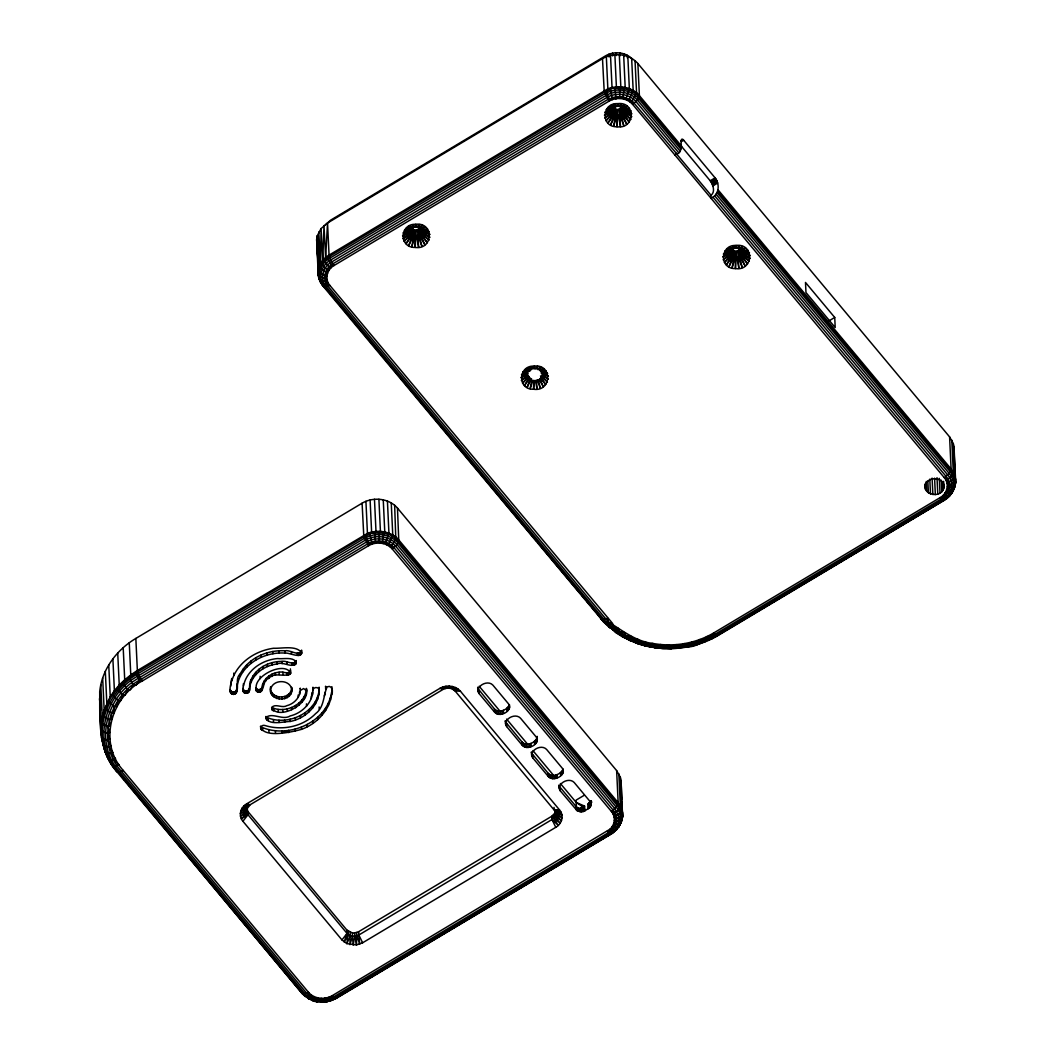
<?xml version="1.0" encoding="UTF-8"?>
<svg xmlns="http://www.w3.org/2000/svg" width="1055" height="1055" viewBox="0 0 1055 1055"><rect width="100%" height="100%" fill="white"/><g stroke="black" fill="none" stroke-linecap="round" stroke-linejoin="round"><path stroke-width="1.5" d="M412.426 229.225L412.69 234.724L406.083 243.758L411.753 233.88L411.49 228.381L414.905 230.175L415.169 247.424C433.328 250.259 434.33 221.853 415.749 224.306C399.634 223.317 398.698 248.031 415.169 247.424L416.29 230.214L420.642 227.616M533.566 380.433L533.566 389.242C551.725 392.064 552.728 363.672 534.16 366.125C518.031 365.122 517.095 389.849 533.566 389.242L534.595 380.459M614.3 108.559L614.551 114.059L607.957 123.092L613.628 113.215L613.364 107.716L616.779 109.509L617.03 126.758C635.202 129.58 636.191 101.188 617.623 103.641C601.495 102.638 600.572 127.365 617.03 126.758L618.164 109.535L622.503 106.937L622.767 112.45L629.162 122.05L622.015 113.439L621.764 107.927M732.698 250.365L732.961 255.877L726.354 264.897L732.025 255.033L731.774 249.521L735.177 251.314L735.44 268.577C753.6 271.399 754.602 243.006 736.021 245.446C719.906 244.457 718.969 269.183 735.44 268.577L736.561 251.354L740.913 248.756L741.164 254.255L747.56 263.869L740.425 255.244L740.162 249.745M131.875 788.955L301.704 993.058L308.812 998.94L311.792 997.45L311.093 994.812L306.332 996.724L302.455 993.744L116.367 771.073C97.508 749.432 99.935 718.468 99.711 691.75C101.847 669.292 116.775 649.709 135.844 638.433L362.089 503.195C373.14 496.641 388.886 498.131 397.471 508.075L616.634 770.585L620.327 777.271L621.078 780.937L622.582 816.768L621.197 822.623L616.146 830.153L610.001 829.19L332.18 995.696C324.782 1000.021 314.35 999.045 308.588 992.438L123.25 770.453C98.128 743.037 110.696 697.263 142.412 680.91L368.643 545.672C376.042 541.347 386.473 542.336 392.236 548.93L611.399 811.44C615.896 816.557 615.039 824.759 610.001 829.19L609.79 831.749L608.392 832.672L333.42 997.041C325.098 1001.96 313.256 1000.839 306.781 993.362L121.444 771.376C95.583 743.168 108.52 696.076 141.159 679.262L367.391 544.024C375.712 539.105 387.554 540.226 394.029 547.703L613.192 810.2C618.969 816.623 616.819 827.173 609.79 831.749L607.139 831.34L611.214 834.057C619.206 828.927 624.626 818.891 621.843 809.383L620.327 777.271M675.82 153.067L711.03 195.241L711.176 198.446L712.969 197.219L946.15 476.504C952.414 483.427 949.263 494.821 941.337 498.975L715.105 634.213C684.075 652.649 641.308 650.645 613.562 626.934L612.612 623.465L329.846 285.391C324.333 279.232 327.09 269.223 334.092 265.491L609.065 101.135C616.463 96.796 626.894 97.785 632.644 104.392L944.357 477.73C949.856 483.902 947.1 493.911 940.097 497.63L713.866 632.868C695.693 643.603 673.644 647.19 652.913 643.458C635.769 641.493 622.213 630.349 608.3 621.857L604.133 622.424L601.587 619.536L322.962 286.011L320.667 282.648L318.214 274.617L317.304 235.727L321.05 228.592L327.538 223.014L602.497 58.658C613.548 52.104 629.294 53.594 637.879 63.537L949.592 436.875L953.285 443.575L954.037 447.241L955.553 479.339C956.265 487.845 951.386 496.048 944.172 500.36L717.941 635.585C685.539 654.707 640.174 653.256 611.307 628.292L616.318 631.905M621.078 780.937L621.751 799.11M954.023 450.96L954.037 447.241M509.618 707.892L509.46 704.687C507.323 709.896 498.949 713.747 494.505 709.026L477.862 688.467L478.957 693.425L494.663 712.231C499.503 718.007 513.152 711.017 508.576 703.909L492.87 685.104C488.307 680.159 478.297 684.563 477.836 690.827L477.704 687.702M559.348 786.371L576.663 807.233L580.145 808.592L583.428 806.877L582.268 807.563L583.336 811.506L583.428 806.877L584.589 806.112L584.813 810.847L581.714 811.823L577.085 810.636L560.258 790.802L559.005 785.012L559.506 789.575M383.255 499.833L384.772 531.944L383.756 533.171L382.569 541.347L379.431 543.022L379.154 532.722L380.42 531.338L378.903 499.239M575.819 806.402L575.964 809.62L576.663 807.233L577.085 810.636L577.705 807.879L578.483 811.374L578.879 808.341L580.065 811.77L580.145 808.592L584.022 806.495L584.813 810.847L589.521 807.8L590.932 805.282L590.879 801.18L590.418 806.613L589.864 803.026L591.895 802.077M712.969 197.219C719.378 193.118 719.589 183.438 715.092 177.86L683.68 140.236C678.167 134.42 684.708 153.516 676.73 153.806L632.169 100.911L622.991 96.796L619.852 98.471L619.575 88.172L620.828 86.8L619.311 54.689M123.25 770.453L119.743 771.917L117.118 771.772C96.757 750.211 101.399 718.692 99.711 691.75M535.452 368.696L534.067 368.657L534.16 366.125L535.452 368.696L537.588 366.309L536.758 369.039M356.709 932.567L356.498 944.95L346.858 943.618L341.978 939.939L242.914 821.278C238.1 815.897 240.514 807.128 246.633 803.87L439.803 688.401C446.278 684.616 455.404 685.473 460.442 691.249L559.519 809.91C564.333 815.304 561.919 824.061 555.787 827.318L362.617 942.788L356.498 944.95L354.546 932.989L358.674 931.684L551.844 816.214L554.679 813.352L555.457 809.713M318.505 275.131L318.795 232.021L320.549 263.684L318.689 271.227L320.957 273.496L326.852 276.357L324.637 278.019L322.579 277.689L318.214 274.617L316.645 239.591L317.304 235.727L319.177 278.982L328.039 282.608C321.155 288.055 317.186 277.636 318.57 271.953M710.173 638.605C706.863 639.765 687.979 651.159 687.53 644.776L684.616 643.603L679.565 646.029L676.717 644.618L671.508 646.583L668.738 644.935L663.437 646.451L660.773 644.539L655.432 645.607L652.913 643.458L647.599 644.091L645.251 641.691L639.989 641.888L637.866 639.251L632.71 639.04L630.824 636.178L625.839 635.572L624.23 632.486L619.43 631.523L618.138 628.239L613.562 626.934L608.3 621.857L328.026 286.314C321.775 279.39 324.914 267.996 332.839 263.842L607.799 99.487L615.962 96.664L622.991 96.796L623.584 98.985L626.34 97.68L629.347 88.633L627.831 56.522M949.711 495.797L945.953 499.186L942.748 498.052L942.959 495.494L949.104 496.457C953.984 490.76 957.043 483.164 954.801 475.686L953.285 443.575M350.234 932.396L349.917 944.673L352.502 936.26L352.344 932.937L346.884 930.062L247.82 811.4L246.435 806.086L246.488 811.269L247.965 814.724L347.042 933.385L350.392 935.719L354.704 936.313L358.832 935.007L552.002 819.537L555.51 814.908L555.141 811.229L455.061 690.933L451.711 688.599L447.399 687.992L443.271 689.297L250.101 804.767L246.593 809.409L240.303 813.379L246.488 811.269L246.329 807.945M370.107 499.978L371.611 532.076L370.015 533.962L371.993 544.116L368.881 543.206L366.969 539.263L365.782 535.624L367.443 533.395C378.033 529.188 391.379 531.351 398.975 540.186L618.151 802.684L621.843 809.383L622.582 816.768L621.791 820.447L618.665 827.001L612.23 826.579L612.269 829.599M610.515 55.427L612.032 87.539L610.423 89.424L612.401 99.579L609.302 98.669L607.377 94.726L606.203 91.073L607.851 88.857C618.441 84.651 631.787 86.813 639.396 95.636L681.675 146.289M237.019 686.423C240.566 664.386 264.343 651.41 285.325 653.111C289.954 652.518 303.273 660.298 301.611 650.131C299.923 657.423 289.808 649.405 285.219 650.816C267.574 649.656 248.532 657.845 240.158 674C233.867 678.998 241.305 691.856 233.564 694.427C226.601 693.306 231.942 682.783 231.744 678.444L230.663 686.251M270.647 686.7C266.453 702.643 295.057 703.184 291.628 687.253L291.602 691.869M260.862 729.111L260.532 726.143C262.84 738.988 293.053 731.722 301.479 729.361C319.045 723.11 333.38 705.966 331.903 686.726M331.692 694.599C333.433 691.262 331.943 684.655 327.195 686.831C323.252 695.021 324.465 707.101 315.656 713.589C302.785 726.79 282.318 730.904 264.937 725.497C263.025 724.798 260.308 726.196 260.638 728.438M410.923 228.724L411.12 232.852L402.918 238.694L410.83 231.731C410.461 225.203 422.29 225.388 421.314 232.008C419.574 238.404 408.707 235.74 410.698 228.975M505.464 723.915C505.912 717.637 515.921 713.233 520.497 718.178L536.204 736.983C540.78 744.105 527.118 751.081 522.278 745.318L506.571 726.499L505.305 720.697L505.807 725.273M531.535 755.143C531.984 748.865 541.993 744.461 546.569 749.406L562.275 768.211C566.851 775.333 553.202 782.309 548.349 776.546L532.643 757.727L531.377 751.925L531.878 756.501M537.232 740.979L537.166 736.364L537.312 739.581M559.15 788.217C559.598 781.953 569.608 777.548 574.184 782.48L589.89 801.299L591.011 803.884L590.84 801.352M612.797 108.058L612.995 112.186L604.779 118.028L612.704 111.052C612.335 104.537 624.164 104.709 623.189 111.329C621.448 117.738 610.581 115.074 612.573 108.309M731.036 248.954L731.392 254.004L723.189 259.833L731.102 252.87C730.733 246.343 742.562 246.527 741.586 253.147C739.845 259.543 728.979 256.879 730.97 250.114M925.064 487.423C924.391 475.686 945.702 476.003 943.948 487.924C941.337 498.58 922.69 495.56 924.905 484.14M945.227 495.903L945.188 492.883L951.623 493.305L954.749 486.751L955.54 483.071L954.801 475.686L951.096 468.987L717.928 189.702M590.879 801.18L590.932 805.282L590.734 802.275L588.611 803.752L588.294 808.763L588.07 804.029L590.009 801.484M236.597 692.357L236.913 684.141M331.428 264.765L331.244 267.64L328.949 266.915L324.162 260.532L325.639 257.552L327.538 223.014L329.055 255.125L330.611 260.058L334.092 265.491L331.428 264.765L328.026 259.359L327.419 257.723L329.055 255.125L607.851 88.857C618.547 88 631.602 87.288 639.211 96.968L681.504 147.621M391.247 502.892L392.763 535.004L617.966 804.015L621.751 811.058L619.707 813.576L616.08 815.555L613.206 814.223L618.349 810.227L620.34 805.888L618.837 773.79M717.743 191.034L950.924 470.319L954.709 477.348L952.665 479.867L949.038 481.858L946.164 480.526L951.294 476.517L953.298 472.192L951.781 440.08M588.611 803.752L589.521 807.8L589.864 803.026L588.07 804.029M100.779 684.801L102.295 716.912L100.964 730.864M307.638 997.199C314.087 1004.294 326.668 1002.751 334.725 998.953L330.268 1001.05L328.698 999.111L328.844 997.252L331.929 997.845L333.736 999.415L336.255 998.412L611.214 834.057L619.351 826.223M108.744 664.874L110.261 696.986L108.744 701.496L114.362 706.731L113.9 712.877L109.469 712.138L105.579 708.353C109.918 691.935 123.395 679.367 137.361 670.532L367.443 533.395C376.886 533.065 387.884 531.39 395.81 538.564L393.172 543.76L389.73 546.569L389.031 543.615L392.763 535.004M623.676 55.295L625.193 87.407L624.164 88.62L622.991 96.796M315.616 1000.259L316.988 1001.815L318.241 999.718L321.393 998.36L321.432 1002.25L325.916 1001.986L330.492 1000.602L325.916 1001.986L325.177 998.162L328.698 999.111M477.862 688.467L478.957 693.425L478.799 690.207M243.389 683.706C243.481 687.003 241.292 694.137 247.015 693.254C252.211 691.249 248.057 683.732 250.971 679.974C255.983 667.894 269.381 661.234 282.041 661.406C286.446 660.193 292.71 665.718 296.02 661.221L296.125 663.516C291.365 668.553 283.122 661.063 277.096 663.977C264.779 665.402 252.501 673.789 249.837 686.409M312.953 690.194L312.953 687.214C314.258 700.942 303.075 712.916 290.204 715.936C282.74 720.723 272.467 712.151 266.229 717.347C267.785 725.972 284.006 721.475 290.204 721.462C305.937 718.442 320.324 704.608 319.203 687.86M318.847 694.863L319.098 687.161M368.881 543.206L368.643 545.672L363.817 536.692L362.089 503.195M609.302 98.669L609.065 101.135L604.238 92.141L602.497 58.658M249.283 691.355L249.732 684.128M611.755 832.54L611.649 833.529L333.736 999.415M331.929 997.845L332.18 995.696L335.53 998.439L336.69 997.885M605.61 623.268L615.988 632.723L622.819 637.035L637.906 643.774L646.003 646.108L662.883 648.627L680.066 648.179L679.961 646.847M325.547 686.897L325.639 686.212L325.652 689.192M391.761 545.461L392.236 548.93L397.089 544.644L398.803 541.518L397.471 508.075M635.044 60.702L636.561 92.814L632.169 100.911L632.644 104.392L637.51 100.106L639.396 95.636L637.879 63.537M583.336 811.506L584.022 806.495M614.933 812.759L611.399 811.44L616.265 807.154L618.151 802.684L616.634 770.585M947.891 479.062L944.357 477.73L949.21 473.444L951.096 468.987L949.592 436.875M102.665 677.969L104.168 710.068L101.847 722.675L104.115 724.904L107.953 726.407L109.654 732.684L105.381 732.75L101.293 729.981C99.935 705.36 117.804 684.352 137.585 671.916L363.817 536.692L370.015 533.962M663.437 646.451L662.751 648.232M387.422 501.072L388.939 533.171L385.932 542.23L386.658 544.736L389.031 543.615M354.704 936.313L353.174 945.122L352.502 936.26M271.86 709.698L271.755 707.404C285.035 714.169 305.91 704.305 306.385 688.374C310.922 703.949 278.665 720.842 271.623 707.668C275.091 702.907 282.226 708.67 286.907 705.65C294.622 703.711 301.15 696.34 300.253 688.15L300.095 688.836M413.586 229.845L413.85 235.344L411.793 246.87L415.169 235.674M531.733 380.037L530.19 388.688L532.722 380.288M615.461 109.166L615.724 114.678L613.654 126.204L617.043 115.008M733.858 250.984L734.122 256.484L732.065 268.01L735.44 256.827M348.374 931.407L346.858 943.618L350.392 935.719M112.885 658.755L114.402 690.867L112.714 694.942L118.055 700.639L116.92 706.613L114.362 706.731M261.983 690.418C260.928 680.778 269.909 672.839 279.074 672.22C282.687 670.967 288.213 675.055 290.613 670.901L290.718 673.182C285.153 678.26 274.63 671.231 268.788 678.405C261.666 680.343 265.398 692.568 257.961 692.159C247.569 678.721 284.217 659.507 290.718 673.182M260.756 726.816C287.356 739.093 326.879 723.242 331.587 692.304M324.32 696.01L325.217 692.133L325.322 694.427M618.665 827.001C623.004 820.5 622.41 811.453 617.32 805.532L398.157 543.035C389.941 533.553 374.921 532.129 364.357 538.367L138.113 673.604C111.237 688.559 94.304 722.622 105.869 752.452L110.894 753.257L115.588 758.809L111.751 759.837L108.823 759.218L105.012 751.569L101.517 737.827L105.711 739.713L109.905 739.397L107.439 733.199M631.655 58.342L633.171 90.453L629.439 99.065L627.079 100.185L626.34 97.68M296.125 663.516L296.191 660.536M395.81 538.564L394.636 505.253M243.494 686.001C246.593 670.149 262.273 659.797 277.676 658.544C282.951 659.388 294.055 656.302 296.31 662.83M266.335 719.391L266.216 717.097C285.549 726.288 314.311 714.736 318.742 692.568M105.012 751.569L104.893 748.219M311.581 694.915L312.399 692.146L312.504 694.441M117.725 653.005L119.241 685.104L117.461 688.744L122.459 694.889L120.692 700.652L118.055 700.639M580.065 811.77L581.2 808.13L582.268 807.563L581.714 811.823L581.2 808.13M102.295 716.912L108.744 701.496M346.884 930.062L347.042 933.385L344.167 942.01L348.532 934.743M655.432 645.607L654.351 647.744L659.876 647.928M319.718 267.416L322.777 260.44L323.991 225.559L325.639 257.552L322.777 260.44L319.019 267.205L327.525 273.205L324.782 275.052M412.69 234.724L408.694 245.617L413.85 235.344M614.551 114.059L610.568 124.952L615.724 114.678M530.085 379.273L527.091 387.436L531.509 378.626M732.961 255.877L728.965 266.757L734.122 256.484M231.849 680.739C237.388 662.54 255.363 650.711 273.614 648.245C281.659 648.706 297.088 644.895 301.73 653.111M270.753 688.994C273.1 679.011 290.231 679.143 291.734 689.548M270.515 689.021C272.019 699.425 289.149 699.557 291.497 689.574M505.662 722.055L522.133 742.1C526.577 746.835 534.951 742.971 537.087 737.762M531.733 753.283L548.204 773.328C552.649 778.062 561.023 774.199 563.159 768.99L563.304 772.207M123.198 647.665L124.714 679.763L122.934 682.994L127.55 689.535L125.176 695.034L122.459 694.889M230.333 691.843L230.227 689.548C230.452 692.726 235.595 692.977 236.491 690.062M697.065 644.354L688.308 646.689M243.138 691.394L242.94 688.414C243.072 691.605 248.215 691.948 249.178 689.06M313.071 689.508C314.021 686.62 319.164 686.95 319.309 690.155M951.623 493.305C955.962 486.803 955.368 477.757 950.278 471.836L717.097 192.551M647.599 644.091L646.003 646.108L639.119 642.943L637.523 643.326L638.473 643.669L639.989 641.888M101.227 723.862L101.847 722.675M129.264 642.785L130.767 674.897L129.079 677.719L133.247 684.642L130.332 689.838L127.55 689.535M255.851 690.194L255.745 687.9L258.673 689.983L261.877 688.124M300.358 690.445L303.576 688.572L306.491 690.669M529.346 377.11L524.48 385.576L530.138 377.835M130.767 674.897L135.818 673.011L137.361 670.532L135.844 638.433M622.41 814.908L614.392 820.474L618.454 821.199L622.226 818.799M955.368 481.199L947.35 486.764L951.399 487.502L955.184 485.102M137.361 670.532L138.93 675.477L142.412 680.91L139.511 680.264L136.108 685.117L133.247 684.642M589.521 807.8L589.099 803.501L591.354 800.758M318.241 999.718L317.661 997.845L312.742 1000.694L311.462 999.019L308.284 998.426L317.344 1001.657M711.426 637.866L712.877 638.09L711.861 638.565L710.002 637.022L707.074 636.495L702.828 640.253L699.887 639.515L695.311 642.838L692.37 641.888L687.53 644.776M527.724 372.85L521.46 374.749L530.467 370.279L524.889 369.712L531.483 369.474L527.592 367.865L531.43 368.67M242.914 821.278L247.965 814.724L247.82 811.4M341.978 939.939L347.042 933.385M324.162 260.532L322.777 260.44L321.05 228.592L320.549 263.684L321.564 263.803L329.266 256.51L604.238 92.141L610.423 89.424M942.748 498.052L940.097 497.63L944.172 500.36L944.607 499.819L711.861 638.565M411.12 232.852L404.118 241.397L411.753 233.88M612.995 112.186L605.992 120.732L613.628 113.215M528.515 375.897L522.515 383.216L529.069 376.767M731.392 254.004L724.389 262.537L732.025 255.033M104.168 710.068L105.579 708.353M621.197 822.623L617.584 824.417L613.72 823.625L616.45 821.463M954.155 488.927L950.529 490.72L946.665 489.916L949.394 487.766M613.496 832.316L612.177 832.975L609.79 831.749M616.146 830.153L616.753 829.494L615.171 830.1M612.52 97.403L616.054 98.669L614.933 88.449L616.397 86.84L614.88 54.741M372.112 541.953L375.646 543.22L374.525 532.986L375.989 531.39L374.472 499.279M325.309 224.873L330.597 220.179L605.557 55.823C614.036 50.825 626.09 51.959 632.683 59.568M710.002 637.022L713.866 632.868L717.215 635.611L946.454 498.619L944.713 498.83M632.71 639.04L630.152 640.728L618.744 633.739M246.804 809.752L246.962 813.075L241.331 818.851L247.965 814.724M949.078 495.441L952.309 492.527M949.038 481.858L947.166 483.586L949.54 484.799M616.08 815.555L614.221 817.282L616.582 818.495M526.973 375.527L521.315 380.512L528.344 375.501M945.135 499.279C953.549 493.793 956.133 481.146 949.21 473.444L716.042 194.16M110.261 696.986L112.714 694.942M625.839 635.572L623.624 637.049L622.279 636.521M246.488 811.269L240.448 816.161L246.962 813.075M325.151 280.96L327.024 279.549L324.637 278.019M329.055 255.125L325.639 257.552L327.419 257.723M114.402 690.867L117.461 688.744M674.936 155.032L676.73 153.806M711.03 195.241C715.541 192.063 713.061 184.506 710.213 180.774L680.897 145.656M616.054 98.669L619.483 96.453M375.646 543.22L379.075 541.004M619.43 631.523L616.911 632.802L615.395 632.169L617.571 632.802M945.188 492.883L948.616 490.667M612.23 826.579L615.658 824.377M527.909 373.246L520.959 377.624L527.856 374.222M680.62 141.027L683.047 139.563M681.24 141.7L683.68 140.236M710.213 180.774L715.092 177.86M710.846 181.605L715.712 178.691M711.439 182.528L716.305 179.614M711.954 183.491L716.82 180.576M712.362 184.427L717.229 181.513M712.626 185.271L717.506 182.357M712.732 185.97L717.611 183.056M829.151 320.786L834.729 317.463L805.492 282.45L805.967 292.538L835.204 327.551L834.729 317.463M817.454 574.909L820.289 573.208M824.522 570.676L827.357 568.988M584.325 795.219L576.083 800.138L576.452 808.143M596.246 841.811L600.48 839.279M603.302 837.591L606.124 835.903M335.53 998.439L610.502 834.083C619.997 829.098 623.756 815.449 616.265 807.154L397.089 544.644C389.348 535.689 375.145 534.344 365.162 540.239L138.93 675.477C104.722 693.109 91.152 742.483 118.266 772.049L303.603 994.034L309.603 998.94M119.241 685.104L122.934 682.994M321.749 1000.061L325.177 998.162M714.248 637.326L718.376 635.057M632.169 100.911L630.152 102.019L629.439 99.065M325.573 272.15L329.015 270.251L328.949 266.915M613.562 626.934L610.753 627.989L609.078 627.224M612.704 111.052L604.423 115.14L612.77 109.891L604.937 112.265L613.192 108.784L606.269 109.562L613.931 107.795L608.366 107.228L614.96 106.99L611.069 105.381L616.186 106.45L614.221 104.168L617.531 106.186L617.623 103.641L618.916 106.212L621.065 103.825L620.235 106.555L624.323 104.748L621.395 107.162L627.198 106.318L622.331 108.006L631.101 110.986L622.964 109.034L631.892 113.808L623.254 110.168L631.813 116.709L623.189 111.329L623.057 108.586M410.83 231.731L402.548 235.806L410.896 230.557L403.063 232.931L411.318 229.449L404.395 230.241L412.057 228.46L406.492 227.893L413.085 227.669L409.195 226.06L414.312 227.115L412.347 224.834L415.67 226.851L415.749 224.306L417.042 226.891L419.191 224.504L418.36 227.221L422.448 225.414L419.521 227.84L425.323 226.983L420.457 228.684L429.227 231.665L421.09 229.713L430.018 234.474L421.38 230.834L429.939 237.375L421.314 232.008L421.116 227.867M731.102 252.87L722.833 256.958L731.168 251.71L723.334 254.07L731.59 250.589L724.666 251.38L732.328 249.6L726.763 249.046L733.357 248.809L729.467 247.2L734.583 248.255L732.618 245.973L735.942 247.991L736.021 245.446L737.313 248.031L739.463 245.644L738.632 248.36L742.72 246.554L739.792 248.98L745.595 248.123L740.729 249.824L749.498 252.804L741.362 250.853L750.29 255.613L741.652 251.987L750.211 258.528L741.586 253.147L741.401 249.02M637.523 643.326L645.7 645.686L647.005 645.067M698.45 643.695L702.59 641.73M385.932 542.23L383.176 543.536L382.569 541.347M124.714 679.763L129.079 677.719M712.877 638.09L696.458 644.671L695.311 642.838M538.129 368.432L540.846 367.232L537.931 369.646L543.721 368.788L540.081 370.068M589.468 803.383L590.945 802.815L590.418 806.613M110.894 753.257L112.885 752.518L108.929 746.689L105.144 746.175L102.889 744.5M311.792 997.45L314.166 996.645L314.891 998.834M108.929 746.689L110.986 746.03L107.768 739.977M530.467 370.279L522.805 372.046L529.716 371.268M246.593 809.409L240.883 810.622L247.266 807.629L242.188 808.038L248.466 806.046L244.14 805.743L250.101 804.767L246.633 803.87M107.953 726.407L110.248 725.985L109.285 719.695L105.513 717.862L103.271 715.435M677.231 647.981L682.981 647.335M685.829 646.886L688.691 646.438M109.285 719.695L111.659 719.352L111.421 713.114M283.808 731.669L286.709 731.471M629.69 640.253L631.549 640.174M667.103 648.311L671.481 648.772L671.508 646.583M616.779 109.509L618.164 109.535M414.905 230.175L416.29 230.214M735.177 251.314L736.561 251.354M352.344 932.937L354.546 932.989M677.297 647.665L680.119 647.783M622.331 108.006L629.505 108.441M420.457 228.684L427.631 229.106M740.729 249.824L747.903 250.246M540.292 370.582L546.028 370.925M460.442 691.249L455.061 690.933L458.252 689.179L453.571 689.574L455.575 687.57L451.711 688.599L452.516 686.528L449.601 688.058L449.245 686.067L447.399 687.992L445.935 686.251L445.236 688.427L442.731 687.042L443.271 689.297L439.803 688.401M554.033 807.378L554.139 809.594L559.519 809.91M604.014 90.756L606.203 91.073M363.593 535.307L365.782 535.624M645.7 645.686L652.729 647.058M540.846 371.848L547.637 373.47L540.318 370.991M318.729 271.742L318.966 278.283L322.962 286.011L324.861 287L329.846 285.391L326.298 283.755M612.032 87.539L614.933 88.449M371.611 532.076L374.525 532.986M649.854 645.976L652.715 646.886M554.139 809.594L561.089 812.35L555.141 811.229L561.985 815.027L555.616 813.049L562.13 817.81L555.51 814.908L555.352 811.572M703.975 641.071L704.859 642.02L702.828 640.253M329.015 270.251L325.164 268.141L321.564 263.803M616.397 86.84L619.575 88.172M375.989 531.39L379.154 532.722M541.228 373.259L548.415 376.292L542.046 372.877M560.376 783.496L576.188 802.433L584.589 806.112M624.336 636.785L627.224 638.13M630.837 640.675L616.911 632.802L602.735 619.826L324.861 287C317.357 278.691 321.116 265.042 330.611 260.058L605.583 95.702C615.553 89.794 629.756 91.139 637.51 100.106L679.789 150.746M632.736 640.794L636.323 642.693M620.828 86.8L624.164 88.62M380.42 531.338L383.756 533.171M554.679 813.352L554.838 816.689L561.537 820.566L555.51 814.908M534.067 368.657L530.744 366.652L532.709 368.934M542.178 375.356L548.349 379.193L542.23 374.525M576.188 802.433L583.204 807.128M305.343 996.593L301.704 993.058L303.603 994.034L308.588 992.438L309.062 995.604M625.193 87.407L628.569 89.781M384.772 531.944L388.161 534.331M553.479 814.935L553.638 818.271L560.245 823.164L554.838 816.689M318.689 271.227L316.645 239.591M950.924 470.319L953.298 472.192M617.966 804.015L620.34 805.888M622.767 112.45L630.89 119.518L623.189 111.329M741.164 254.255L749.287 261.337L741.586 253.147M420.708 228.988L420.892 233.115L429.016 240.184L421.314 232.008M540.463 375.936L547.413 382.002L541.914 376.16M629.347 88.633L632.644 91.6M388.939 533.171L392.223 536.151M597.381 614.01L604.133 622.424M600.836 618.837L602.735 619.826L607.72 618.217L608.3 621.857M113.663 759.6L119.057 764.809L115.377 766.062L112.582 765.679L107.992 757.938L117.118 771.772M551.844 816.214L552.002 819.537L558.293 825.445L553.638 818.271M603.407 621.751L609.737 627.831M301.413 992.017L304.249 994.839M633.171 90.453L636.231 94.027M680.857 149.137L638.565 98.497C630.363 89.002 615.329 87.578 604.766 93.829L329.806 258.185C319.744 263.473 315.762 277.913 323.7 286.709M678.391 152.342L636.099 101.689C628.938 93.42 615.83 92.181 606.612 97.627L331.652 261.983C322.883 266.599 319.401 279.193 326.325 286.855L604.212 619.694C631.22 651.291 681.372 656.039 716.253 635.15L942.484 499.912C951.254 495.309 954.735 482.702 947.812 475.04L714.631 195.755M320.667 282.648L320.456 281.764L536.336 540.899M538.446 543.417L579.485 592.58M581.595 595.099L584.76 598.884M586.857 601.403L590.022 605.188M592.119 607.706L595.284 611.491M479.181 686.251L500.268 711.505M506.598 719.088L527.685 744.342M532.96 750.659L554.046 775.913M122.393 777.601L124.503 780.12M127.668 783.905L129.765 786.423M540.595 378.376L545.686 384.534L540.899 377.334M419.89 228.605L420.154 234.105L427.288 242.729L420.892 233.115M953.206 473.682L954.801 475.686M620.248 807.378L621.843 809.383M115.193 768.858L111.672 764.15L111.79 764.928M139.511 680.264L135.818 673.011M680.066 648.179L679.565 646.029M636.561 92.814L639.211 96.968M396.139 537.364L398.803 541.518M739.133 250.536L739.397 256.048L745.146 265.979L740.425 255.244M620.736 108.731L620.999 114.23L626.736 124.16L622.015 113.439M539.171 379.549L543.272 386.644L539.725 378.6M418.861 229.397L419.125 234.896L424.875 244.826L420.154 234.105M552.002 819.537L555.787 827.318M358.674 931.684L358.832 935.007L362.617 942.788M954.709 477.348L955.553 479.339M621.751 811.058L622.595 813.049M105.052 751.437L107.992 758.4M737.907 251.09L738.17 256.589L742.192 267.522L739.397 256.048M619.509 109.272L619.773 114.784L623.782 125.703L620.999 114.23M537.298 379.998L540.318 388.187L538.221 379.589M417.635 229.95L417.899 235.45L421.921 246.382L419.125 234.896M356.867 935.89L359.702 944.159L358.832 935.007M322.659 284.969L322.962 286.011M116.076 770.031L116.367 771.073M318.214 274.617L319.177 278.982M99.447 698.753L100.818 709.857M736.825 256.866L738.882 268.405L738.17 256.589M618.415 115.048L620.485 126.587L619.773 114.784M535.465 380.42L537.008 389.071L536.481 380.222M416.54 235.713L418.611 247.266L417.899 235.45M319.876 277.425L320.272 280.314M477.73 687.227L477.915 689.429M316.817 243.468L318.082 264.04M954.248 455.773L955.078 473.444M955.303 478.258L955.54 483.071M954.59 483.533L954.749 486.751M943.632 481.344L943.948 487.924M942.801 481.713L943.183 489.929M941.297 480.196L941.838 491.709M939.306 478.35L940.005 493.133M937.011 477.691L937.79 494.136M934.585 478.166L935.35 494.61M932.092 478.1L932.871 494.544M929.798 479.141L930.497 493.938M927.859 481.331L928.4 492.83M926.264 481.449L926.725 491.314M925.354 484.535L925.591 489.467M627.211 55.203L627.343 57.946M623.808 53.779L623.94 56.535M620.129 52.961L620.261 55.704M616.318 52.75L616.45 55.506M612.533 53.172L612.665 55.928M608.893 54.214L609.025 56.97M606.348 56.746L607.851 88.857M621.896 802.327L622.582 816.768M562.645 770.321L562.803 773.539M561.748 771.508L561.906 774.726M560.522 772.471L560.68 775.676M560.113 787.597L560.258 790.802M557.04 774.555L557.198 777.759M555.576 775.214L555.721 778.419M553.954 775.531L554.099 778.735M552.293 775.491L552.438 778.696M550.71 775.082L550.868 778.287M549.312 774.344L549.47 777.561M548.204 773.328L548.349 776.546M536.573 739.093L536.731 742.311M535.676 740.28L535.835 743.498M534.45 741.243L534.608 744.448M532.498 754.523L532.643 757.727M530.968 743.327L531.127 746.531M529.505 743.986L529.65 747.191M527.882 744.303L528.028 747.507M526.221 744.263L526.366 747.467M524.638 743.854L524.797 747.059M523.24 743.116L523.399 746.333M522.133 742.1L522.278 745.318M508.958 706.019L509.117 709.224M508.062 707.206L508.22 710.411M506.835 708.156L506.98 711.373M506.426 723.295L506.571 726.499M503.354 710.239L503.512 713.457M501.877 710.899L502.035 714.116M500.255 711.215L500.413 714.433M498.606 711.176L498.751 714.393M497.024 710.767L497.169 713.984M495.626 710.041L495.771 713.246M494.505 709.026L494.663 712.231M365.927 501.296L367.443 533.395M318.056 252.171L317.832 247.252L318.069 253.78M330.4 697.83L330.505 700.111M328.369 703.171L328.474 705.465M325.533 708.261L325.639 710.556M321.933 713.009L322.039 715.303M319.138 706.969L319.243 709.263M317.476 697.17L317.581 699.465M317.647 717.334L317.753 719.629M315.419 701.588L315.524 703.883M312.623 705.716L312.728 707.997M312.728 721.158L312.834 723.453M311.172 696.287L311.278 698.581M309.141 709.448L309.247 711.743M306.438 689.073L306.557 691.368M305.752 692.898L305.858 695.192M306.451 703.856L306.57 706.151M307.269 724.416L307.374 726.71M304.262 696.564L304.368 698.858M305.053 712.732L305.159 715.026M301.427 651.502L301.532 653.797M301.018 652.122L301.137 654.417M300.451 652.623L300.556 654.918M299.739 653.005L299.844 655.287M302.02 699.966L302.126 702.261M298.934 653.203L299.053 655.498M298.117 653.23L298.222 655.524M301.374 727.066L301.479 729.361M299.488 692.014L299.594 694.309M300.451 715.488L300.556 717.782M297.299 653.071L297.418 655.366M299.079 702.973L299.185 705.268M298.13 695.047L298.249 697.342M295.637 661.841L295.743 664.136M295.07 662.369L295.176 664.663M294.371 662.751L294.477 665.046M293.58 662.975L293.686 665.257M295.558 705.505L295.677 707.8M292.749 663.015L292.855 665.309M295.426 717.651L295.545 719.945M295.123 729.045L295.229 731.339M291.365 651.594L291.47 653.876M291.945 662.87L292.05 665.164M290.389 668.857L290.494 671.151M290.27 671.534L290.376 673.828M291.576 707.457L291.681 709.751M289.743 672.075L289.848 674.369M290.653 691.803L290.758 694.098M289.07 672.497L289.175 674.791M288.292 672.747L288.397 675.042M289.149 693.781L289.268 696.076M290.099 719.167L290.204 721.462M287.066 661.802L287.171 664.096M287.461 672.826L287.567 675.121M286.644 672.721L286.749 675.015M285.219 650.816L285.325 653.111M287.105 695.377L287.211 697.658M288.635 730.324L288.74 732.618M287.237 708.789L287.342 711.083M284.652 696.471L284.758 698.766M282.898 672.141L283.004 674.435M282.041 661.406L282.147 663.701M284.573 720.024L284.679 722.319M281.949 696.999L282.054 699.294M282.7 709.448L282.819 711.743M278.995 650.79L279.1 653.071M282.015 730.878L282.12 733.172M279.074 672.22L279.179 674.501M279.179 696.933L279.298 699.228M276.99 661.683L277.096 663.977M278.968 720.196L279.074 722.49M278.124 709.422L278.23 711.703M275.329 672.919L275.434 675.213M276.555 696.26L276.661 698.555M272.81 651.476L272.915 653.77M274.221 695.034L274.34 697.329M272.032 662.632L272.15 664.927M275.381 730.706L275.487 733.001M273.627 708.683L273.733 710.978M271.821 674.237L271.926 676.532M272.361 693.333L272.467 695.627M272.876 708.406L272.981 710.701M273.403 719.668L273.522 721.95M272.23 707.971L272.335 710.266M271.095 691.289L271.201 693.583M268.682 676.11L268.788 678.405M266.783 652.887L266.902 655.181M267.311 664.228L267.429 666.523M268.84 729.809L268.946 732.104M268.01 718.455L268.128 720.75M266.031 678.471L266.137 680.765M267.284 718.139L267.39 720.433M266.664 717.677L266.77 719.972M265.979 716.437L266.084 718.732M264.001 681.227L264.106 683.521M262.946 666.43L263.051 668.725M262.642 684.247L262.748 686.541M261.047 654.997L261.152 657.291M262.036 687.438L262.141 689.733M261.508 688.757L261.627 691.051M260.967 689.284L261.073 691.579M260.123 676.308L260.229 678.602M262.51 728.214L262.616 730.495M260.282 689.693L260.387 691.988M259.029 669.187L259.134 671.468M261.785 727.884L261.891 730.179M259.504 689.93L259.609 692.225M261.178 727.409L261.297 729.704M258.673 689.983L258.778 692.278M257.855 689.865L257.961 692.159M255.692 657.753L255.798 660.034M257.117 689.574L257.222 691.869M256.484 689.126L256.589 691.421M255.679 672.417L255.785 674.712M256.022 688.559L256.128 690.84M252.963 676.044L253.068 678.339M250.839 661.089L250.945 663.384M250.971 679.974L251.077 682.269M249.283 688.361L249.402 690.656M248.848 689.706L248.954 692.001M248.347 690.26L248.453 692.555M246.58 664.967L246.685 667.261M247.674 690.695L247.793 692.99M246.91 690.972L247.015 693.254M246.092 691.065L246.197 693.359M245.261 690.972L245.38 693.267M244.496 690.722L244.615 693.003M242.993 669.305L243.098 671.6M243.85 690.3L243.956 692.594M243.349 689.746L243.454 692.04M240.158 674L240.263 676.295M238.114 678.985L238.219 681.266M236.584 689.363L236.689 691.658M236.188 690.722L236.294 693.016M235.687 691.289L235.793 693.583M235.041 691.724L235.146 694.019M233.762 673.103L233.88 675.398M234.276 692.014L234.381 694.309M233.458 692.133L233.564 694.427M232.641 692.067L232.746 694.348M231.863 691.816L231.968 694.111M231.19 691.407L231.309 693.702M230.676 690.867L230.794 693.161M230.346 690.234L230.465 692.528M105.315 671.297L106.832 703.408M102.586 738.289L102.889 744.711M100.001 705.716L100.766 721.778M100.99 726.592L101.517 737.827M478.086 689.086L478.192 692.186M318.927 271.808L318.966 278.283M618.599 817.915C618.969 824.39 614.973 830.39 609.526 833.608L334.567 997.977C325.349 1003.424 312.24 1002.184 305.08 993.902L119.743 771.917C93.209 742.984 106.489 694.665 139.972 677.402L366.204 542.165C375.422 536.718 388.53 537.958 395.691 546.239L614.854 808.737L618.045 814.671L618.599 817.915"/></g></svg>
